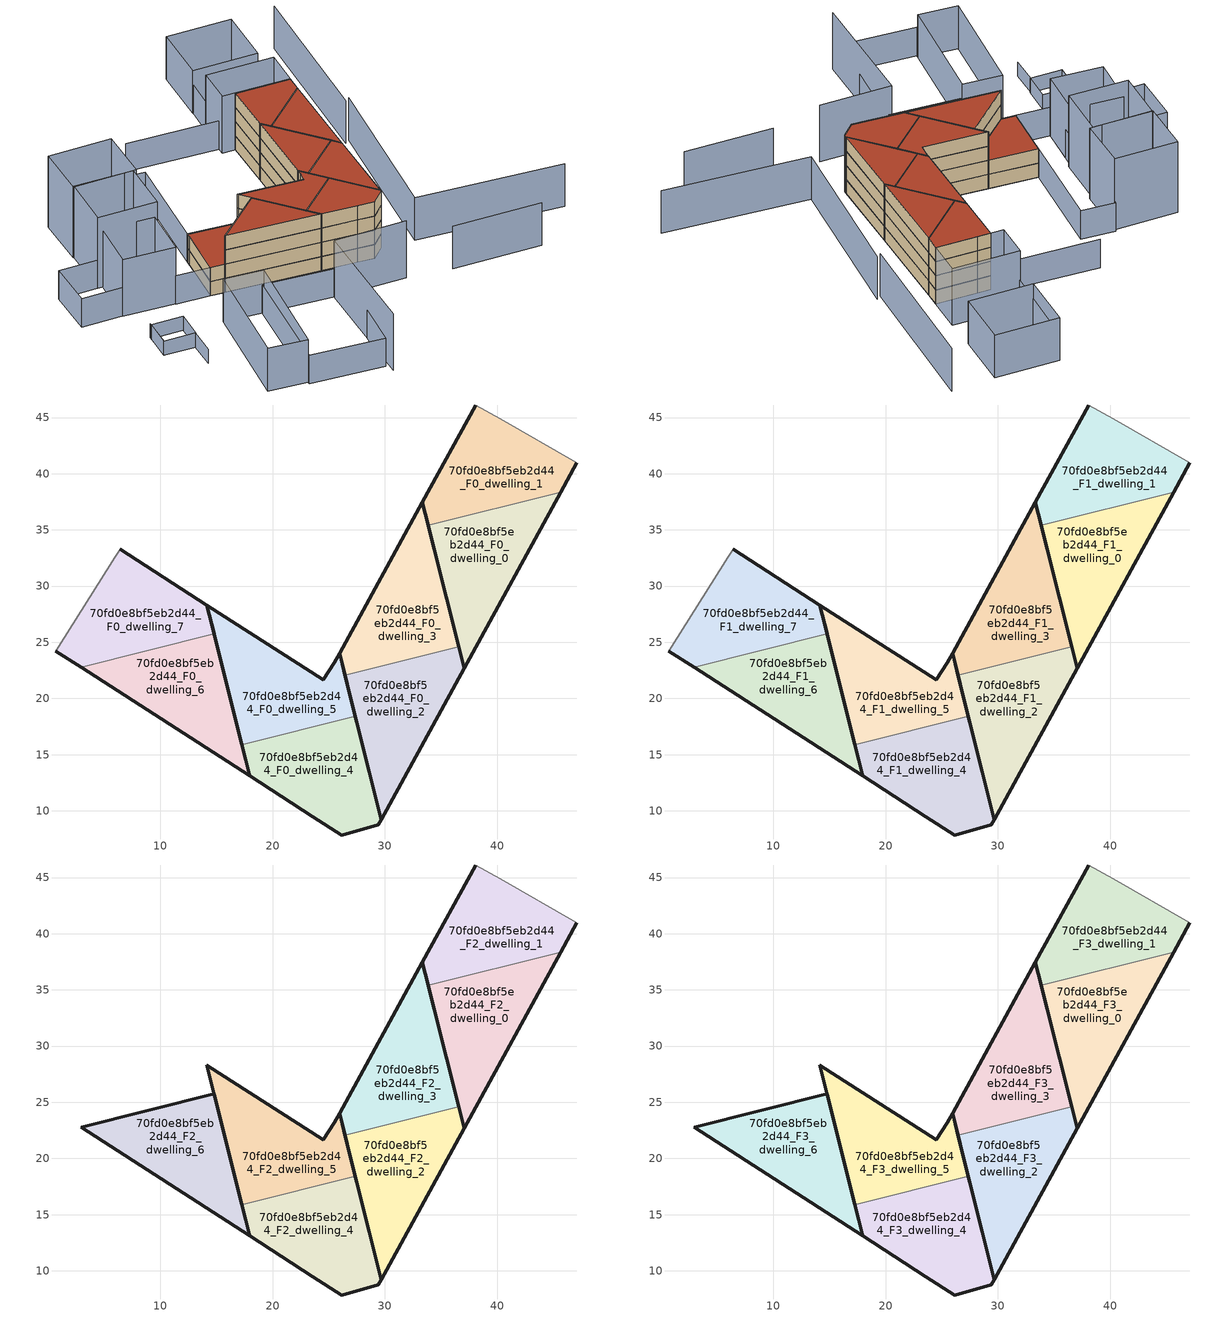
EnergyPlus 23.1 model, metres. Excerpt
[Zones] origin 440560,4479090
70fd0e8bf5eb2d44_F0_dwelling_0
 floor ground (EU_floor_Construction): 37.05,22.69 45.64,38.36 33.86,35.39 z0
 wall outside (EU_wall_Construction): 45.64,38.36 37.05,22.69 33.86,35.39 z0:3
 wall to 70fd0e8bf5eb2d44_F0_dwelling_1 (EU_wall_Construction): 33.86,35.39 45.64,38.36 z0:3
70fd0e8bf5eb2d44_F0_dwelling_1
 floor ground (EU_floor_Construction): 45.64,38.36 47.07,40.96 40.25,44.88 38.06,46.12 33.34,37.48 33.86,35.39 z0
 wall outside (EU_wall_Construction): 33.86,35.39 33.34,37.48 38.06,46.12 / 47.07,40.96 45.64,38.36 z0:3
 wall adiabatic (EU_wall_Construction): 38.06,46.12 40.25,44.88 47.07,40.96 z0:3
70fd0e8bf5eb2d44_F0_dwelling_2
 floor ground (EU_floor_Construction): 29.67,9.22 37.05,22.69 36.57,24.62 26.44,22.08 z0
 wall outside (EU_wall_Construction): 36.57,24.62 37.05,22.69 29.67,9.22 26.44,22.08 z0:3
 wall to 70fd0e8bf5eb2d44_F0_dwelling_3 (EU_wall_Construction): 26.44,22.08 36.57,24.62 z0:3
70fd0e8bf5eb2d44_F0_dwelling_3
 floor ground (EU_floor_Construction): 36.57,24.62 33.34,37.48 25.96,24 26.44,22.08 z0
 wall outside (EU_wall_Construction): 26.44,22.08 25.96,24 33.34,37.48 36.57,24.62 z0:3
70fd0e8bf5eb2d44_F0_dwelling_4
 floor ground (EU_floor_Construction): 29.42,8.77 29.67,9.22 27.36,18.4 17.28,15.87 17.97,13.1 23.58,9.49 26.16,7.84 z0
 wall outside (EU_wall_Construction): 27.36,18.4 29.67,9.22 29.42,8.77 26.16,7.84 23.58,9.49 17.97,13.1 17.28,15.87 z0:3
 wall to 70fd0e8bf5eb2d44_F0_dwelling_5 (EU_wall_Construction): 17.28,15.87 27.36,18.4 z0:3
70fd0e8bf5eb2d44_F0_dwelling_5
 floor ground (EU_floor_Construction): 27.36,18.4 25.96,24 25.49,23.16 24.49,21.66 14.16,28.3 17.28,15.87 z0
 wall outside (EU_wall_Construction): 17.28,15.87 14.16,28.3 24.49,21.66 25.49,23.16 25.96,24 27.36,18.4 z0:3
70fd0e8bf5eb2d44_F0_dwelling_6
 floor ground (EU_floor_Construction): 17.97,13.1 14.8,25.74 2.96,22.77 z0
 wall outside (EU_wall_Construction): 14.8,25.74 17.97,13.1 2.96,22.77 z0:3
 wall to 70fd0e8bf5eb2d44_F0_dwelling_7 (EU_wall_Construction): 2.96,22.77 14.8,25.74 z0:3
70fd0e8bf5eb2d44_F0_dwelling_7
 floor ground (EU_floor_Construction): 14.8,25.74 14.16,28.3 6.42,33.27 6.02,32.62 0.7,24.22 2.96,22.77 z0
 wall outside (EU_wall_Construction): 2.96,22.77 0.7,24.22 / 6.42,33.27 14.16,28.3 14.8,25.74 z0:3
 wall adiabatic (EU_wall_Construction): 0.7,24.22 6.02,32.62 6.42,33.27 z0:3
70fd0e8bf5eb2d44_F1_dwelling_0
 floor to 70fd0e8bf5eb2d44_F0_dwelling_0 (EU_floor_Construction): 37.05,22.69 45.64,38.36 33.86,35.39 z3
 wall outside (EU_wall_Construction): 45.64,38.36 37.05,22.69 33.86,35.39 z3:6
 wall to 70fd0e8bf5eb2d44_F1_dwelling_1 (EU_wall_Construction): 33.86,35.39 45.64,38.36 z3:6
70fd0e8bf5eb2d44_F1_dwelling_1
 floor to 70fd0e8bf5eb2d44_F0_dwelling_1 (EU_floor_Construction): 45.64,38.36 47.07,40.96 40.25,44.88 38.06,46.12 33.34,37.48 33.86,35.39 z3
 wall outside (EU_wall_Construction): 33.86,35.39 33.34,37.48 38.06,46.12 / 47.07,40.96 45.64,38.36 z3:6
 wall adiabatic (EU_wall_Construction): 38.06,46.12 40.25,44.88 47.07,40.96 z3:6
70fd0e8bf5eb2d44_F1_dwelling_2
 floor to 70fd0e8bf5eb2d44_F0_dwelling_2 (EU_floor_Construction): 29.67,9.22 37.05,22.69 36.57,24.62 26.44,22.08 z3
 wall outside (EU_wall_Construction): 36.57,24.62 37.05,22.69 29.67,9.22 26.44,22.08 z3:6
 wall to 70fd0e8bf5eb2d44_F1_dwelling_3 (EU_wall_Construction): 26.44,22.08 36.57,24.62 z3:6
70fd0e8bf5eb2d44_F1_dwelling_3
 floor to 70fd0e8bf5eb2d44_F0_dwelling_3 (EU_floor_Construction): 36.57,24.62 33.34,37.48 25.96,24 26.44,22.08 z3
 wall outside (EU_wall_Construction): 26.44,22.08 25.96,24 33.34,37.48 36.57,24.62 z3:6
70fd0e8bf5eb2d44_F1_dwelling_4
 floor to 70fd0e8bf5eb2d44_F0_dwelling_4 (EU_floor_Construction): 29.42,8.77 29.67,9.22 27.36,18.4 17.28,15.87 17.97,13.1 23.58,9.49 26.16,7.84 z3
 wall outside (EU_wall_Construction): 27.36,18.4 29.67,9.22 29.42,8.77 26.16,7.84 23.58,9.49 17.97,13.1 17.28,15.87 z3:6
 wall to 70fd0e8bf5eb2d44_F1_dwelling_5 (EU_wall_Construction): 17.28,15.87 27.36,18.4 z3:6
70fd0e8bf5eb2d44_F1_dwelling_5
 floor to 70fd0e8bf5eb2d44_F0_dwelling_5 (EU_floor_Construction): 27.36,18.4 25.96,24 25.49,23.16 24.49,21.66 14.16,28.3 17.28,15.87 z3
 wall outside (EU_wall_Construction): 17.28,15.87 14.16,28.3 24.49,21.66 25.49,23.16 25.96,24 27.36,18.4 z3:6
70fd0e8bf5eb2d44_F1_dwelling_6
 floor to 70fd0e8bf5eb2d44_F0_dwelling_6 (EU_floor_Construction): 17.97,13.1 14.8,25.74 2.96,22.77 z3
 wall outside (EU_wall_Construction): 14.8,25.74 17.97,13.1 2.96,22.77 z3:6
 wall to 70fd0e8bf5eb2d44_F1_dwelling_7 (EU_wall_Construction): 2.96,22.77 14.8,25.74 z3:6
70fd0e8bf5eb2d44_F1_dwelling_7
 floor to 70fd0e8bf5eb2d44_F0_dwelling_7 (EU_floor_Construction): 14.8,25.74 14.16,28.3 6.42,33.27 6.02,32.62 0.7,24.22 2.96,22.77 z3
 wall outside (EU_wall_Construction): 2.96,22.77 0.7,24.22 / 6.42,33.27 14.16,28.3 14.8,25.74 z3:6
 wall adiabatic (EU_wall_Construction): 0.7,24.22 6.02,32.62 6.42,33.27 z3:6
 roof outside (EU_roof_Construction): 14.16,28.3 14.8,25.74 2.96,22.77 0.7,24.22 6.02,32.62 6.42,33.27 z6
70fd0e8bf5eb2d44_F2_dwelling_0
 floor to 70fd0e8bf5eb2d44_F1_dwelling_0 (EU_floor_Construction): 37.05,22.69 45.64,38.36 33.86,35.39 z6
 wall outside (EU_wall_Construction): 45.64,38.36 37.05,22.69 33.86,35.39 z6:9
 wall to 70fd0e8bf5eb2d44_F2_dwelling_1 (EU_wall_Construction): 33.86,35.39 45.64,38.36 z6:9
70fd0e8bf5eb2d44_F2_dwelling_1
 floor to 70fd0e8bf5eb2d44_F1_dwelling_1 (EU_floor_Construction): 45.64,38.36 47.07,40.96 40.25,44.88 38.06,46.12 33.34,37.48 33.86,35.39 z6
 wall outside (EU_wall_Construction): 33.86,35.39 33.34,37.48 38.06,46.12 / 47.07,40.96 45.64,38.36 z6:9
 wall adiabatic (EU_wall_Construction): 38.06,46.12 40.25,44.88 47.07,40.96 z6:9
70fd0e8bf5eb2d44_F2_dwelling_2
 floor to 70fd0e8bf5eb2d44_F1_dwelling_2 (EU_floor_Construction): 29.67,9.22 37.05,22.69 36.57,24.62 26.44,22.08 z6
 wall outside (EU_wall_Construction): 36.57,24.62 37.05,22.69 29.67,9.22 26.44,22.08 z6:9
 wall to 70fd0e8bf5eb2d44_F2_dwelling_3 (EU_wall_Construction): 26.44,22.08 36.57,24.62 z6:9
70fd0e8bf5eb2d44_F2_dwelling_3
 floor to 70fd0e8bf5eb2d44_F1_dwelling_3 (EU_floor_Construction): 36.57,24.62 33.34,37.48 25.96,24 26.44,22.08 z6
 wall outside (EU_wall_Construction): 26.44,22.08 25.96,24 33.34,37.48 36.57,24.62 z6:9
70fd0e8bf5eb2d44_F2_dwelling_4
 floor to 70fd0e8bf5eb2d44_F1_dwelling_4 (EU_floor_Construction): 29.42,8.77 29.67,9.22 27.36,18.4 17.28,15.87 17.97,13.1 23.58,9.49 26.16,7.84 z6
 wall outside (EU_wall_Construction): 27.36,18.4 29.67,9.22 29.42,8.77 26.16,7.84 23.58,9.49 17.97,13.1 17.28,15.87 z6:9
 wall to 70fd0e8bf5eb2d44_F2_dwelling_5 (EU_wall_Construction): 17.28,15.87 27.36,18.4 z6:9
70fd0e8bf5eb2d44_F2_dwelling_5
 floor to 70fd0e8bf5eb2d44_F1_dwelling_5 (EU_floor_Construction): 27.36,18.4 25.96,24 25.49,23.16 24.49,21.66 14.16,28.3 17.28,15.87 z6
 wall outside (EU_wall_Construction): 17.28,15.87 14.16,28.3 24.49,21.66 25.49,23.16 25.96,24 27.36,18.4 z6:9
70fd0e8bf5eb2d44_F2_dwelling_6
 floor to 70fd0e8bf5eb2d44_F1_dwelling_6 (EU_floor_Construction): 17.97,13.1 14.8,25.74 2.96,22.77 z6
 wall outside (EU_wall_Construction): 14.8,25.74 17.97,13.1 2.96,22.77 14.8,25.74 z6:9
70fd0e8bf5eb2d44_F3_dwelling_0
 floor to 70fd0e8bf5eb2d44_F2_dwelling_0 (EU_floor_Construction): 37.05,22.69 45.64,38.36 33.86,35.39 z9
 wall outside (EU_wall_Construction): 45.64,38.36 37.05,22.69 33.86,35.39 z9:12
 wall to 70fd0e8bf5eb2d44_F3_dwelling_1 (EU_wall_Construction): 33.86,35.39 45.64,38.36 z9:12
 roof outside (EU_roof_Construction): 45.64,38.36 37.05,22.69 33.86,35.39 z12
70fd0e8bf5eb2d44_F3_dwelling_1
 floor to 70fd0e8bf5eb2d44_F2_dwelling_1 (EU_floor_Construction): 45.64,38.36 47.07,40.96 40.25,44.88 38.06,46.12 33.34,37.48 33.86,35.39 z9
 wall outside (EU_wall_Construction): 33.86,35.39 33.34,37.48 38.06,46.12 / 47.07,40.96 45.64,38.36 z9:12
 wall adiabatic (EU_wall_Construction): 38.06,46.12 40.25,44.88 47.07,40.96 z9:12
 roof outside (EU_roof_Construction): 47.07,40.96 45.64,38.36 33.86,35.39 33.34,37.48 38.06,46.12 40.25,44.88 z12
70fd0e8bf5eb2d44_F3_dwelling_2
 floor to 70fd0e8bf5eb2d44_F2_dwelling_2 (EU_floor_Construction): 29.67,9.22 37.05,22.69 36.57,24.62 26.44,22.08 z9
 wall outside (EU_wall_Construction): 36.57,24.62 37.05,22.69 29.67,9.22 26.44,22.08 z9:12
 wall to 70fd0e8bf5eb2d44_F3_dwelling_3 (EU_wall_Construction): 26.44,22.08 36.57,24.62 z9:12
 roof outside (EU_roof_Construction): 36.57,24.62 37.05,22.69 29.67,9.22 26.44,22.08 z12
70fd0e8bf5eb2d44_F3_dwelling_3
 floor to 70fd0e8bf5eb2d44_F2_dwelling_3 (EU_floor_Construction): 36.57,24.62 33.34,37.48 25.96,24 26.44,22.08 z9
 wall outside (EU_wall_Construction): 26.44,22.08 25.96,24 33.34,37.48 36.57,24.62 z9:12
 roof outside (EU_roof_Construction): 33.34,37.48 36.57,24.62 26.44,22.08 25.96,24 z12
70fd0e8bf5eb2d44_F3_dwelling_4
 floor to 70fd0e8bf5eb2d44_F2_dwelling_4 (EU_floor_Construction): 29.42,8.77 29.67,9.22 27.36,18.4 17.28,15.87 17.97,13.1 23.58,9.49 26.16,7.84 z9
 wall outside (EU_wall_Construction): 27.36,18.4 29.67,9.22 29.42,8.77 26.16,7.84 23.58,9.49 17.97,13.1 17.28,15.87 z9:12
 wall to 70fd0e8bf5eb2d44_F3_dwelling_5 (EU_wall_Construction): 17.28,15.87 27.36,18.4 z9:12
 roof outside (EU_roof_Construction): 27.36,18.4 29.67,9.22 29.42,8.77 26.16,7.84 23.58,9.49 17.97,13.1 17.28,15.87 z12
70fd0e8bf5eb2d44_F3_dwelling_5
 floor to 70fd0e8bf5eb2d44_F2_dwelling_5 (EU_floor_Construction): 27.36,18.4 25.96,24 25.49,23.16 24.49,21.66 14.16,28.3 17.28,15.87 z9
 wall outside (EU_wall_Construction): 17.28,15.87 14.16,28.3 24.49,21.66 25.49,23.16 25.96,24 27.36,18.4 z9:12
 roof outside (EU_roof_Construction): 25.96,24 27.36,18.4 17.28,15.87 14.16,28.3 24.49,21.66 25.49,23.16 z12
70fd0e8bf5eb2d44_F3_dwelling_6
 floor to 70fd0e8bf5eb2d44_F2_dwelling_6 (EU_floor_Construction): 17.97,13.1 14.8,25.74 2.96,22.77 z9
 wall outside (EU_wall_Construction): 14.8,25.74 17.97,13.1 2.96,22.77 14.8,25.74 z9:12
 roof outside (EU_roof_Construction): 14.8,25.74 17.97,13.1 2.96,22.77 z12
shading: 1.44,-14.07 12.89,6.76 / 12.89,6.76 24.84,0.19 / -4.72,27.7 -13.01,32.92 / -13.01,32.92 -7.94,40.97 / -7.94,40.97 0.35,35.75 / 0.35,35.75 -4.72,27.7 / 47.07,40.96 35.93,47.34 / 35.93,47.34 39.34,53.3 / 39.34,53.3 50.48,46.92 / 50.48,46.92 47.07,40.96 z0:12; 48.27,67.69 36.6,48.46 / 36.6,48.46 21.74,57.48 / 1.79,13.98 13.7,6.29 / 13.7,6.29 1.61,-12.41 / 1.61,-12.41 -10.29,-4.72 / -10.29,-4.72 1.79,13.98 / 16.92,49.82 0.7,24.22 / 0.7,24.22 -4.76,27.68 / -4.76,27.68 11.46,53.28 / 11.46,53.28 16.92,49.82 / -15.35,44.77 -8.06,40.78 / -8.06,40.78 -12.48,32.72 / -12.48,32.72 -19.77,36.71 / -19.77,36.71 -15.35,44.77 z0:6; 31.66,-4.74 46.31,-13.07 / 57.93,-9.54 34.69,5.44 / 34.69,5.44 51.75,31.9 / 50.75,31.84 66.18,58.18 / 2.02,13.9 -10.01,-4.29 / -10.01,-4.29 -16.21,-0.19 / -16.21,-0.19 -4.18,18.01 / -4.18,18.01 2.02,13.9 / 53.27,52.31 42.56,58.32 / 42.56,58.32 47.93,67.89 / 47.93,67.89 58.64,61.87 / 58.64,61.87 53.27,52.31 z0:9; -13.02,17.48 -15.62,12.89 / -15.36,25.3 -18.15,20.35 / -12.96,17.41 -18.17,20.39 / -18.17,20.39 -15.51,25.04 / -15.51,25.04 -10.3,22.05 / -10.3,22.05 -12.96,17.41 z0:3; -3.9,49.98 5.88,44.38 / 5.88,44.38 0.87,35.62 / 0.87,35.62 -8.91,41.22 / -8.91,41.22 -3.9,49.98 / 0.72,58.73 11.27,52.95 / 11.27,52.95 6.43,44.12 / 6.43,44.12 -4.12,49.91 / -4.12,49.91 0.72,58.73 z0:15
[Building]
EU S2 Campaign: North Axis=0; Terrain=City; Solar Distribution=FullExterior
[Site:Location]
Madrid: Latitude=40.5; Longitude=-3.5; Time Zone=1; Elevation=609
[SizingPeriod:WeatherFileDays]
AnnualSizingPeriod: Begin Month=1; Begin Day of Month=1; End Month=12; End Day of Month=31; Day of Week for Start Day=Monday; Use Weather File Daylight Saving Period=No; Use Weather File Rain and Snow Indicators=No
[MATERIAL]
EU_InternalMass_Material: Roughness=MediumRough; Thickness=0.1; Conductivity=1; Density=1800; Specific Heat=900; Thermal Absorptance=0.9; Solar Absorptance=0.7; Visible Absorptance=0.7
[MATERIAL:NOMASS] Roughness=MediumRough; Thermal Absorptance=0.9; Solar Absorptance=0.7; Visible Absorptance=0.7
Name | Thermal Resistance
EU_wall_NoMass | 1.60022
EU_roof_NoMass | 1.57597
EU_floor_NoMass | 0.470652
[CONSTRUCTION]
EU_wall_Construction: EU_wall_NoMass
EU_roof_Construction: EU_roof_NoMass
EU_floor_Construction: EU_floor_NoMass
EU_InternalMass_Construction: EU_InternalMass_Material
[ZONE] Type=1; Multiplier=1; Ceiling Height=autocalculate; Floor Area=autocalculate; Part of Total Floor Area=Yes
Name | Volume
70fd0e8bf5eb2d44_F0_dwelling_0; 70fd0e8bf5eb2d44_F1_dwelling_0; 70fd0e8bf5eb2d44_F2_dwelling_0; 70fd0e8bf5eb2d44_F3_dwelling_0 | 238.779
70fd0e8bf5eb2d44_F0_dwelling_1; 70fd0e8bf5eb2d44_F1_dwelling_1; 70fd0e8bf5eb2d44_F2_dwelling_1; 70fd0e8bf5eb2d44_F3_dwelling_1 | 238.784
70fd0e8bf5eb2d44_F0_dwelling_2; 70fd0e8bf5eb2d44_F1_dwelling_2; 70fd0e8bf5eb2d44_F2_dwelling_2; 70fd0e8bf5eb2d44_F3_dwelling_2 | 238.837
70fd0e8bf5eb2d44_F0_dwelling_3; 70fd0e8bf5eb2d44_F1_dwelling_3; 70fd0e8bf5eb2d44_F2_dwelling_3; 70fd0e8bf5eb2d44_F3_dwelling_3 | 238.772
70fd0e8bf5eb2d44_F0_dwelling_4; 70fd0e8bf5eb2d44_F1_dwelling_4; 70fd0e8bf5eb2d44_F2_dwelling_4; 70fd0e8bf5eb2d44_F3_dwelling_4 | 238.791
70fd0e8bf5eb2d44_F0_dwelling_5; 70fd0e8bf5eb2d44_F1_dwelling_5; 70fd0e8bf5eb2d44_F2_dwelling_5; 70fd0e8bf5eb2d44_F3_dwelling_5 | 238.768
70fd0e8bf5eb2d44_F0_dwelling_6; 70fd0e8bf5eb2d44_F1_dwelling_6; 70fd0e8bf5eb2d44_F2_dwelling_6; 70fd0e8bf5eb2d44_F3_dwelling_6 | 238.785
70fd0e8bf5eb2d44_F0_dwelling_7; 70fd0e8bf5eb2d44_F1_dwelling_7 | 238.756
[INTERNALMASS] Construction=EU_InternalMass_Construction
Name | Zone or ZoneList | Surface Area
70fd0e8bf5eb2d44_F0_dwelling_0_EU_InternalMass | 70fd0e8bf5eb2d44_F0_dwelling_0 | 79.5929
70fd0e8bf5eb2d44_F0_dwelling_1_EU_InternalMass | 70fd0e8bf5eb2d44_F0_dwelling_1 | 79.5947
70fd0e8bf5eb2d44_F0_dwelling_2_EU_InternalMass | 70fd0e8bf5eb2d44_F0_dwelling_2 | 79.6123
70fd0e8bf5eb2d44_F0_dwelling_3_EU_InternalMass | 70fd0e8bf5eb2d44_F0_dwelling_3 | 79.5908
70fd0e8bf5eb2d44_F0_dwelling_4_EU_InternalMass | 70fd0e8bf5eb2d44_F0_dwelling_4 | 79.5968
70fd0e8bf5eb2d44_F0_dwelling_5_EU_InternalMass | 70fd0e8bf5eb2d44_F0_dwelling_5 | 79.5895
70fd0e8bf5eb2d44_F0_dwelling_6_EU_InternalMass | 70fd0e8bf5eb2d44_F0_dwelling_6 | 79.5948
70fd0e8bf5eb2d44_F0_dwelling_7_EU_InternalMass | 70fd0e8bf5eb2d44_F0_dwelling_7 | 79.5856
70fd0e8bf5eb2d44_F1_dwelling_0_EU_InternalMass | 70fd0e8bf5eb2d44_F1_dwelling_0 | 79.5929
70fd0e8bf5eb2d44_F1_dwelling_1_EU_InternalMass | 70fd0e8bf5eb2d44_F1_dwelling_1 | 79.5947
70fd0e8bf5eb2d44_F1_dwelling_2_EU_InternalMass | 70fd0e8bf5eb2d44_F1_dwelling_2 | 79.6123
70fd0e8bf5eb2d44_F1_dwelling_3_EU_InternalMass | 70fd0e8bf5eb2d44_F1_dwelling_3 | 79.5908
70fd0e8bf5eb2d44_F1_dwelling_4_EU_InternalMass | 70fd0e8bf5eb2d44_F1_dwelling_4 | 79.5968
70fd0e8bf5eb2d44_F1_dwelling_5_EU_InternalMass | 70fd0e8bf5eb2d44_F1_dwelling_5 | 79.5895
70fd0e8bf5eb2d44_F1_dwelling_6_EU_InternalMass | 70fd0e8bf5eb2d44_F1_dwelling_6 | 79.5948
70fd0e8bf5eb2d44_F1_dwelling_7_EU_InternalMass | 70fd0e8bf5eb2d44_F1_dwelling_7 | 79.5856
70fd0e8bf5eb2d44_F2_dwelling_0_EU_InternalMass | 70fd0e8bf5eb2d44_F2_dwelling_0 | 90.9687
70fd0e8bf5eb2d44_F2_dwelling_1_EU_InternalMass | 70fd0e8bf5eb2d44_F2_dwelling_1 | 90.9697
70fd0e8bf5eb2d44_F2_dwelling_2_EU_InternalMass | 70fd0e8bf5eb2d44_F2_dwelling_2 | 90.9652
70fd0e8bf5eb2d44_F2_dwelling_3_EU_InternalMass | 70fd0e8bf5eb2d44_F2_dwelling_3 | 90.9653
70fd0e8bf5eb2d44_F2_dwelling_4_EU_InternalMass | 70fd0e8bf5eb2d44_F2_dwelling_4 | 90.9636
70fd0e8bf5eb2d44_F2_dwelling_5_EU_InternalMass | 70fd0e8bf5eb2d44_F2_dwelling_5 | 90.9726
70fd0e8bf5eb2d44_F2_dwelling_6_EU_InternalMass | 70fd0e8bf5eb2d44_F2_dwelling_6 | 90.9612
70fd0e8bf5eb2d44_F3_dwelling_0_EU_InternalMass | 70fd0e8bf5eb2d44_F3_dwelling_0 | 90.9687
70fd0e8bf5eb2d44_F3_dwelling_1_EU_InternalMass | 70fd0e8bf5eb2d44_F3_dwelling_1 | 90.9697
70fd0e8bf5eb2d44_F3_dwelling_2_EU_InternalMass | 70fd0e8bf5eb2d44_F3_dwelling_2 | 90.9652
70fd0e8bf5eb2d44_F3_dwelling_3_EU_InternalMass | 70fd0e8bf5eb2d44_F3_dwelling_3 | 90.9653
70fd0e8bf5eb2d44_F3_dwelling_4_EU_InternalMass | 70fd0e8bf5eb2d44_F3_dwelling_4 | 90.9636
70fd0e8bf5eb2d44_F3_dwelling_5_EU_InternalMass | 70fd0e8bf5eb2d44_F3_dwelling_5 | 90.9726
70fd0e8bf5eb2d44_F3_dwelling_6_EU_InternalMass | 70fd0e8bf5eb2d44_F3_dwelling_6 | 90.9612
[OTHEREQUIPMENT] Fuel Type=Electricity; Design Level Calculation Method=Watts/Area; Power per Zone Floor Area=1; Fraction Latent=0; Fraction Radiant=0; Fraction Lost=0; Carbon Dioxide Generation Rate=0; EndUse Subcategory=EU_Step8_InternalGains
Name | Zone or ZoneList or Space or SpaceList | Schedule
EU_Step8_InternalGain_70fd0e8bf5eb2d44_F0_dwelling_0_f000 | 70fd0e8bf5eb2d44_F0_dwelling_0 | EU_Step8_GainSchedule_70fd0e8bf5eb2d44_F0_dwelling_0_f000
EU_Step8_InternalGain_70fd0e8bf5eb2d44_F0_dwelling_1_f000 | 70fd0e8bf5eb2d44_F0_dwelling_1 | EU_Step8_GainSchedule_70fd0e8bf5eb2d44_F0_dwelling_1_f000
EU_Step8_InternalGain_70fd0e8bf5eb2d44_F0_dwelling_2_f000 | 70fd0e8bf5eb2d44_F0_dwelling_2 | EU_Step8_GainSchedule_70fd0e8bf5eb2d44_F0_dwelling_2_f000
EU_Step8_InternalGain_70fd0e8bf5eb2d44_F0_dwelling_3_f000 | 70fd0e8bf5eb2d44_F0_dwelling_3 | EU_Step8_GainSchedule_70fd0e8bf5eb2d44_F0_dwelling_3_f000
EU_Step8_InternalGain_70fd0e8bf5eb2d44_F0_dwelling_4_f000 | 70fd0e8bf5eb2d44_F0_dwelling_4 | EU_Step8_GainSchedule_70fd0e8bf5eb2d44_F0_dwelling_4_f000
EU_Step8_InternalGain_70fd0e8bf5eb2d44_F0_dwelling_5_f000 | 70fd0e8bf5eb2d44_F0_dwelling_5 | EU_Step8_GainSchedule_70fd0e8bf5eb2d44_F0_dwelling_5_f000
EU_Step8_InternalGain_70fd0e8bf5eb2d44_F0_dwelling_6_f000 | 70fd0e8bf5eb2d44_F0_dwelling_6 | EU_Step8_GainSchedule_70fd0e8bf5eb2d44_F0_dwelling_6_f000
EU_Step8_InternalGain_70fd0e8bf5eb2d44_F0_dwelling_7_f000 | 70fd0e8bf5eb2d44_F0_dwelling_7 | EU_Step8_GainSchedule_70fd0e8bf5eb2d44_F0_dwelling_7_f000
EU_Step8_InternalGain_70fd0e8bf5eb2d44_F1_dwelling_0_f000 | 70fd0e8bf5eb2d44_F1_dwelling_0 | EU_Step8_GainSchedule_70fd0e8bf5eb2d44_F1_dwelling_0_f000
EU_Step8_InternalGain_70fd0e8bf5eb2d44_F1_dwelling_1_f000 | 70fd0e8bf5eb2d44_F1_dwelling_1 | EU_Step8_GainSchedule_70fd0e8bf5eb2d44_F1_dwelling_1_f000
EU_Step8_InternalGain_70fd0e8bf5eb2d44_F1_dwelling_2_f000 | 70fd0e8bf5eb2d44_F1_dwelling_2 | EU_Step8_GainSchedule_70fd0e8bf5eb2d44_F1_dwelling_2_f000
EU_Step8_InternalGain_70fd0e8bf5eb2d44_F1_dwelling_3_f000 | 70fd0e8bf5eb2d44_F1_dwelling_3 | EU_Step8_GainSchedule_70fd0e8bf5eb2d44_F1_dwelling_3_f000
EU_Step8_InternalGain_70fd0e8bf5eb2d44_F1_dwelling_4_f000 | 70fd0e8bf5eb2d44_F1_dwelling_4 | EU_Step8_GainSchedule_70fd0e8bf5eb2d44_F1_dwelling_4_f000
EU_Step8_InternalGain_70fd0e8bf5eb2d44_F1_dwelling_5_f000 | 70fd0e8bf5eb2d44_F1_dwelling_5 | EU_Step8_GainSchedule_70fd0e8bf5eb2d44_F1_dwelling_5_f000
EU_Step8_InternalGain_70fd0e8bf5eb2d44_F1_dwelling_6_f000 | 70fd0e8bf5eb2d44_F1_dwelling_6 | EU_Step8_GainSchedule_70fd0e8bf5eb2d44_F1_dwelling_6_f000
EU_Step8_InternalGain_70fd0e8bf5eb2d44_F1_dwelling_7_f000 | 70fd0e8bf5eb2d44_F1_dwelling_7 | EU_Step8_GainSchedule_70fd0e8bf5eb2d44_F1_dwelling_7_f000
EU_Step8_InternalGain_70fd0e8bf5eb2d44_F2_dwelling_0_f000 | 70fd0e8bf5eb2d44_F2_dwelling_0 | EU_Step8_GainSchedule_70fd0e8bf5eb2d44_F2_dwelling_0_f000
EU_Step8_InternalGain_70fd0e8bf5eb2d44_F2_dwelling_1_f000 | 70fd0e8bf5eb2d44_F2_dwelling_1 | EU_Step8_GainSchedule_70fd0e8bf5eb2d44_F2_dwelling_1_f000
EU_Step8_InternalGain_70fd0e8bf5eb2d44_F2_dwelling_2_f000 | 70fd0e8bf5eb2d44_F2_dwelling_2 | EU_Step8_GainSchedule_70fd0e8bf5eb2d44_F2_dwelling_2_f000
EU_Step8_InternalGain_70fd0e8bf5eb2d44_F2_dwelling_3_f000 | 70fd0e8bf5eb2d44_F2_dwelling_3 | EU_Step8_GainSchedule_70fd0e8bf5eb2d44_F2_dwelling_3_f000
EU_Step8_InternalGain_70fd0e8bf5eb2d44_F2_dwelling_4_f000 | 70fd0e8bf5eb2d44_F2_dwelling_4 | EU_Step8_GainSchedule_70fd0e8bf5eb2d44_F2_dwelling_4_f000
EU_Step8_InternalGain_70fd0e8bf5eb2d44_F2_dwelling_5_f000 | 70fd0e8bf5eb2d44_F2_dwelling_5 | EU_Step8_GainSchedule_70fd0e8bf5eb2d44_F2_dwelling_5_f000
EU_Step8_InternalGain_70fd0e8bf5eb2d44_F2_dwelling_6_f000 | 70fd0e8bf5eb2d44_F2_dwelling_6 | EU_Step8_GainSchedule_70fd0e8bf5eb2d44_F2_dwelling_6_f000
EU_Step8_InternalGain_70fd0e8bf5eb2d44_F3_dwelling_0_f000 | 70fd0e8bf5eb2d44_F3_dwelling_0 | EU_Step8_GainSchedule_70fd0e8bf5eb2d44_F3_dwelling_0_f000
EU_Step8_InternalGain_70fd0e8bf5eb2d44_F3_dwelling_1_f000 | 70fd0e8bf5eb2d44_F3_dwelling_1 | EU_Step8_GainSchedule_70fd0e8bf5eb2d44_F3_dwelling_1_f000
EU_Step8_InternalGain_70fd0e8bf5eb2d44_F3_dwelling_2_f000 | 70fd0e8bf5eb2d44_F3_dwelling_2 | EU_Step8_GainSchedule_70fd0e8bf5eb2d44_F3_dwelling_2_f000
EU_Step8_InternalGain_70fd0e8bf5eb2d44_F3_dwelling_3_f000 | 70fd0e8bf5eb2d44_F3_dwelling_3 | EU_Step8_GainSchedule_70fd0e8bf5eb2d44_F3_dwelling_3_f000
EU_Step8_InternalGain_70fd0e8bf5eb2d44_F3_dwelling_4_f000 | 70fd0e8bf5eb2d44_F3_dwelling_4 | EU_Step8_GainSchedule_70fd0e8bf5eb2d44_F3_dwelling_4_f000
EU_Step8_InternalGain_70fd0e8bf5eb2d44_F3_dwelling_5_f000 | 70fd0e8bf5eb2d44_F3_dwelling_5 | EU_Step8_GainSchedule_70fd0e8bf5eb2d44_F3_dwelling_5_f000
EU_Step8_InternalGain_70fd0e8bf5eb2d44_F3_dwelling_6_f000 | 70fd0e8bf5eb2d44_F3_dwelling_6 | EU_Step8_GainSchedule_70fd0e8bf5eb2d44_F3_dwelling_6_f000
[ZONEVENTILATION:DESIGNFLOWRATE] Schedule=EU_AlwaysOn; Design Flow Rate Calculation Method=AirChanges/Hour; Air Changes per Hour=0.480704; Ventilation Type=Natural; Fan Pressure Rise=0; Fan Total Efficiency=1; Constant Term Coefficient=1; Temperature Term Coefficient=0; Velocity Term Coefficient=0; Velocity Squared Term Coefficient=0; Minimum Indoor Temperature=-100; Maximum Indoor Temperature=100; Delta Temperature=-100; Minimum Outdoor Temperature=-100; Maximum Outdoor Temperature=100; Maximum Wind Speed=40
Name | Zone or ZoneList or Space or SpaceList
EU_ConstantAir_70fd0e8bf5eb2d44_F0_dwelling_0 | 70fd0e8bf5eb2d44_F0_dwelling_0
EU_ConstantAir_70fd0e8bf5eb2d44_F0_dwelling_1 | 70fd0e8bf5eb2d44_F0_dwelling_1
EU_ConstantAir_70fd0e8bf5eb2d44_F0_dwelling_2 | 70fd0e8bf5eb2d44_F0_dwelling_2
EU_ConstantAir_70fd0e8bf5eb2d44_F0_dwelling_3 | 70fd0e8bf5eb2d44_F0_dwelling_3
EU_ConstantAir_70fd0e8bf5eb2d44_F0_dwelling_4 | 70fd0e8bf5eb2d44_F0_dwelling_4
EU_ConstantAir_70fd0e8bf5eb2d44_F0_dwelling_5 | 70fd0e8bf5eb2d44_F0_dwelling_5
EU_ConstantAir_70fd0e8bf5eb2d44_F0_dwelling_6 | 70fd0e8bf5eb2d44_F0_dwelling_6
EU_ConstantAir_70fd0e8bf5eb2d44_F0_dwelling_7 | 70fd0e8bf5eb2d44_F0_dwelling_7
EU_ConstantAir_70fd0e8bf5eb2d44_F1_dwelling_0 | 70fd0e8bf5eb2d44_F1_dwelling_0
EU_ConstantAir_70fd0e8bf5eb2d44_F1_dwelling_1 | 70fd0e8bf5eb2d44_F1_dwelling_1
EU_ConstantAir_70fd0e8bf5eb2d44_F1_dwelling_2 | 70fd0e8bf5eb2d44_F1_dwelling_2
EU_ConstantAir_70fd0e8bf5eb2d44_F1_dwelling_3 | 70fd0e8bf5eb2d44_F1_dwelling_3
EU_ConstantAir_70fd0e8bf5eb2d44_F1_dwelling_4 | 70fd0e8bf5eb2d44_F1_dwelling_4
EU_ConstantAir_70fd0e8bf5eb2d44_F1_dwelling_5 | 70fd0e8bf5eb2d44_F1_dwelling_5
EU_ConstantAir_70fd0e8bf5eb2d44_F1_dwelling_6 | 70fd0e8bf5eb2d44_F1_dwelling_6
EU_ConstantAir_70fd0e8bf5eb2d44_F1_dwelling_7 | 70fd0e8bf5eb2d44_F1_dwelling_7
EU_ConstantAir_70fd0e8bf5eb2d44_F2_dwelling_0 | 70fd0e8bf5eb2d44_F2_dwelling_0
EU_ConstantAir_70fd0e8bf5eb2d44_F2_dwelling_1 | 70fd0e8bf5eb2d44_F2_dwelling_1
EU_ConstantAir_70fd0e8bf5eb2d44_F2_dwelling_2 | 70fd0e8bf5eb2d44_F2_dwelling_2
EU_ConstantAir_70fd0e8bf5eb2d44_F2_dwelling_3 | 70fd0e8bf5eb2d44_F2_dwelling_3
EU_ConstantAir_70fd0e8bf5eb2d44_F2_dwelling_4 | 70fd0e8bf5eb2d44_F2_dwelling_4
EU_ConstantAir_70fd0e8bf5eb2d44_F2_dwelling_5 | 70fd0e8bf5eb2d44_F2_dwelling_5
EU_ConstantAir_70fd0e8bf5eb2d44_F2_dwelling_6 | 70fd0e8bf5eb2d44_F2_dwelling_6
EU_ConstantAir_70fd0e8bf5eb2d44_F3_dwelling_0 | 70fd0e8bf5eb2d44_F3_dwelling_0
EU_ConstantAir_70fd0e8bf5eb2d44_F3_dwelling_1 | 70fd0e8bf5eb2d44_F3_dwelling_1
EU_ConstantAir_70fd0e8bf5eb2d44_F3_dwelling_2 | 70fd0e8bf5eb2d44_F3_dwelling_2
EU_ConstantAir_70fd0e8bf5eb2d44_F3_dwelling_3 | 70fd0e8bf5eb2d44_F3_dwelling_3
EU_ConstantAir_70fd0e8bf5eb2d44_F3_dwelling_4 | 70fd0e8bf5eb2d44_F3_dwelling_4
EU_ConstantAir_70fd0e8bf5eb2d44_F3_dwelling_5 | 70fd0e8bf5eb2d44_F3_dwelling_5
EU_ConstantAir_70fd0e8bf5eb2d44_F3_dwelling_6 | 70fd0e8bf5eb2d44_F3_dwelling_6
[HVACTEMPLATE:THERMOSTAT] Constant Heating Setpoint=20; Constant Cooling Setpoint=50
EU_HeatOnly_70fd0e8bf5eb2d44_F0_dwelling_0; EU_HeatOnly_70fd0e8bf5eb2d44_F0_dwelling_1; EU_HeatOnly_70fd0e8bf5eb2d44_F0_dwelling_2; EU_HeatOnly_70fd0e8bf5eb2d44_F0_dwelling_3; EU_HeatOnly_70fd0e8bf5eb2d44_F0_dwelling_4; EU_HeatOnly_70fd0e8bf5eb2d44_F0_dwelling_5; EU_HeatOnly_70fd0e8bf5eb2d44_F0_dwelling_6; EU_HeatOnly_70fd0e8bf5eb2d44_F0_dwelling_7; EU_HeatOnly_70fd0e8bf5eb2d44_F1_dwelling_0; EU_HeatOnly_70fd0e8bf5eb2d44_F1_dwelling_1; EU_HeatOnly_70fd0e8bf5eb2d44_F1_dwelling_2; EU_HeatOnly_70fd0e8bf5eb2d44_F1_dwelling_3; EU_HeatOnly_70fd0e8bf5eb2d44_F1_dwelling_4; EU_HeatOnly_70fd0e8bf5eb2d44_F1_dwelling_5; EU_HeatOnly_70fd0e8bf5eb2d44_F1_dwelling_6; EU_HeatOnly_70fd0e8bf5eb2d44_F1_dwelling_7; EU_HeatOnly_70fd0e8bf5eb2d44_F2_dwelling_0; EU_HeatOnly_70fd0e8bf5eb2d44_F2_dwelling_1; EU_HeatOnly_70fd0e8bf5eb2d44_F2_dwelling_2; EU_HeatOnly_70fd0e8bf5eb2d44_F2_dwelling_3; EU_HeatOnly_70fd0e8bf5eb2d44_F2_dwelling_4; EU_HeatOnly_70fd0e8bf5eb2d44_F2_dwelling_5; EU_HeatOnly_70fd0e8bf5eb2d44_F2_dwelling_6; EU_HeatOnly_70fd0e8bf5eb2d44_F3_dwelling_0; EU_HeatOnly_70fd0e8bf5eb2d44_F3_dwelling_1; EU_HeatOnly_70fd0e8bf5eb2d44_F3_dwelling_2; EU_HeatOnly_70fd0e8bf5eb2d44_F3_dwelling_3; EU_HeatOnly_70fd0e8bf5eb2d44_F3_dwelling_4; EU_HeatOnly_70fd0e8bf5eb2d44_F3_dwelling_5; EU_HeatOnly_70fd0e8bf5eb2d44_F3_dwelling_6
[HVACTEMPLATE:ZONE:IDEALLOADSAIRSYSTEM] System Availability Schedule=EU_AlwaysOn; Maximum Heating Supply Air Temperature=50; Minimum Cooling Supply Air Temperature=13; Maximum Heating Supply Air Humidity Ratio=0.0156; Minimum Cooling Supply Air Humidity Ratio=0.0077; Heating Limit=NoLimit; Cooling Limit=NoLimit; Heating Availability Schedule=EU_AlwaysOn; Cooling Availability Schedule=EU_CoolingOff; Dehumidification Control Type=ConstantSensibleHeatRatio; Cooling Sensible Heat Ratio=0.7; Dehumidification Setpoint=60; Humidification Control Type=None; Humidification Setpoint=30; Outdoor Air Method=None; Outdoor Air Flow Rate per Person=0.00944; Outdoor Air Flow Rate per Zone Floor Area=0; Outdoor Air Flow Rate per Zone=0; Demand Controlled Ventilation Type=None; Outdoor Air Economizer Type=NoEconomizer; Heat Recovery Type=None; Sensible Heat Recovery Effectiveness=0.7; Latent Heat Recovery Effectiveness=0.65
Name | Template Thermostat
70fd0e8bf5eb2d44_F0_dwelling_0 | EU_HeatOnly_70fd0e8bf5eb2d44_F0_dwelling_0
70fd0e8bf5eb2d44_F0_dwelling_1 | EU_HeatOnly_70fd0e8bf5eb2d44_F0_dwelling_1
70fd0e8bf5eb2d44_F0_dwelling_2 | EU_HeatOnly_70fd0e8bf5eb2d44_F0_dwelling_2
70fd0e8bf5eb2d44_F0_dwelling_3 | EU_HeatOnly_70fd0e8bf5eb2d44_F0_dwelling_3
70fd0e8bf5eb2d44_F0_dwelling_4 | EU_HeatOnly_70fd0e8bf5eb2d44_F0_dwelling_4
70fd0e8bf5eb2d44_F0_dwelling_5 | EU_HeatOnly_70fd0e8bf5eb2d44_F0_dwelling_5
70fd0e8bf5eb2d44_F0_dwelling_6 | EU_HeatOnly_70fd0e8bf5eb2d44_F0_dwelling_6
70fd0e8bf5eb2d44_F0_dwelling_7 | EU_HeatOnly_70fd0e8bf5eb2d44_F0_dwelling_7
70fd0e8bf5eb2d44_F1_dwelling_0 | EU_HeatOnly_70fd0e8bf5eb2d44_F1_dwelling_0
70fd0e8bf5eb2d44_F1_dwelling_1 | EU_HeatOnly_70fd0e8bf5eb2d44_F1_dwelling_1
70fd0e8bf5eb2d44_F1_dwelling_2 | EU_HeatOnly_70fd0e8bf5eb2d44_F1_dwelling_2
70fd0e8bf5eb2d44_F1_dwelling_3 | EU_HeatOnly_70fd0e8bf5eb2d44_F1_dwelling_3
70fd0e8bf5eb2d44_F1_dwelling_4 | EU_HeatOnly_70fd0e8bf5eb2d44_F1_dwelling_4
70fd0e8bf5eb2d44_F1_dwelling_5 | EU_HeatOnly_70fd0e8bf5eb2d44_F1_dwelling_5
70fd0e8bf5eb2d44_F1_dwelling_6 | EU_HeatOnly_70fd0e8bf5eb2d44_F1_dwelling_6
70fd0e8bf5eb2d44_F1_dwelling_7 | EU_HeatOnly_70fd0e8bf5eb2d44_F1_dwelling_7
70fd0e8bf5eb2d44_F2_dwelling_0 | EU_HeatOnly_70fd0e8bf5eb2d44_F2_dwelling_0
70fd0e8bf5eb2d44_F2_dwelling_1 | EU_HeatOnly_70fd0e8bf5eb2d44_F2_dwelling_1
70fd0e8bf5eb2d44_F2_dwelling_2 | EU_HeatOnly_70fd0e8bf5eb2d44_F2_dwelling_2
70fd0e8bf5eb2d44_F2_dwelling_3 | EU_HeatOnly_70fd0e8bf5eb2d44_F2_dwelling_3
70fd0e8bf5eb2d44_F2_dwelling_4 | EU_HeatOnly_70fd0e8bf5eb2d44_F2_dwelling_4
70fd0e8bf5eb2d44_F2_dwelling_5 | EU_HeatOnly_70fd0e8bf5eb2d44_F2_dwelling_5
70fd0e8bf5eb2d44_F2_dwelling_6 | EU_HeatOnly_70fd0e8bf5eb2d44_F2_dwelling_6
70fd0e8bf5eb2d44_F3_dwelling_0 | EU_HeatOnly_70fd0e8bf5eb2d44_F3_dwelling_0
70fd0e8bf5eb2d44_F3_dwelling_1 | EU_HeatOnly_70fd0e8bf5eb2d44_F3_dwelling_1
70fd0e8bf5eb2d44_F3_dwelling_2 | EU_HeatOnly_70fd0e8bf5eb2d44_F3_dwelling_2
70fd0e8bf5eb2d44_F3_dwelling_3 | EU_HeatOnly_70fd0e8bf5eb2d44_F3_dwelling_3
70fd0e8bf5eb2d44_F3_dwelling_4 | EU_HeatOnly_70fd0e8bf5eb2d44_F3_dwelling_4
70fd0e8bf5eb2d44_F3_dwelling_5 | EU_HeatOnly_70fd0e8bf5eb2d44_F3_dwelling_5
70fd0e8bf5eb2d44_F3_dwelling_6 | EU_HeatOnly_70fd0e8bf5eb2d44_F3_dwelling_6
[SIZING:ZONE] Zone Cooling Design Supply Air Temperature Input Method=SupplyAirTemperature; Zone Cooling Design Supply Air Temperature=13; Zone Heating Design Supply Air Temperature Input Method=SupplyAirTemperature; Zone Heating Design Supply Air Temperature=50; Zone Cooling Design Supply Air Humidity Ratio=0.008; Zone Heating Design Supply Air Humidity Ratio=0.008; Cooling Design Air Flow Method=DesignDay; Cooling Design Air Flow Rate=0; Cooling Minimum Air Flow per Zone Floor Area=0.000762; Cooling Minimum Air Flow=0; Cooling Minimum Air Flow Fraction=0.2; Heating Design Air Flow Method=DesignDay; Heating Design Air Flow Rate=0; Heating Maximum Air Flow per Zone Floor Area=0.002032; Heating Maximum Air Flow=0.141576; Heating Maximum Air Flow Fraction=0.3; Account for Dedicated Outdoor Air System=No; Dedicated Outdoor Air System Control Strategy=NeutralSupplyAir; Dedicated Outdoor Air Low Setpoint Temperature for Design=autosize; Dedicated Outdoor Air High Setpoint Temperature for Design=autosize; Zone Load Sizing Method=Sensible Load Only No Latent Load; Zone Latent Cooling Design Supply Air Humidity Ratio Input Method=HumidityRatioDifference; Zone Cooling Design Supply Air Humidity Ratio Difference=0.005; Zone Latent Heating Design Supply Air Humidity Ratio Input Method=HumidityRatioDifference; Zone Humidification Design Supply Air Humidity Ratio Difference=0.005
70fd0e8bf5eb2d44_F0_dwelling_0; 70fd0e8bf5eb2d44_F0_dwelling_1; 70fd0e8bf5eb2d44_F0_dwelling_2; 70fd0e8bf5eb2d44_F0_dwelling_3; 70fd0e8bf5eb2d44_F0_dwelling_4; 70fd0e8bf5eb2d44_F0_dwelling_5; 70fd0e8bf5eb2d44_F0_dwelling_6; 70fd0e8bf5eb2d44_F0_dwelling_7; 70fd0e8bf5eb2d44_F1_dwelling_0; 70fd0e8bf5eb2d44_F1_dwelling_1; 70fd0e8bf5eb2d44_F1_dwelling_2; 70fd0e8bf5eb2d44_F1_dwelling_3; 70fd0e8bf5eb2d44_F1_dwelling_4; 70fd0e8bf5eb2d44_F1_dwelling_5; 70fd0e8bf5eb2d44_F1_dwelling_6; 70fd0e8bf5eb2d44_F1_dwelling_7; 70fd0e8bf5eb2d44_F2_dwelling_0; 70fd0e8bf5eb2d44_F2_dwelling_1; 70fd0e8bf5eb2d44_F2_dwelling_2; 70fd0e8bf5eb2d44_F2_dwelling_3; 70fd0e8bf5eb2d44_F2_dwelling_4; 70fd0e8bf5eb2d44_F2_dwelling_5; 70fd0e8bf5eb2d44_F2_dwelling_6; 70fd0e8bf5eb2d44_F3_dwelling_0; 70fd0e8bf5eb2d44_F3_dwelling_1; 70fd0e8bf5eb2d44_F3_dwelling_2; 70fd0e8bf5eb2d44_F3_dwelling_3; 70fd0e8bf5eb2d44_F3_dwelling_4; 70fd0e8bf5eb2d44_F3_dwelling_5; 70fd0e8bf5eb2d44_F3_dwelling_6
[SCHEDULE:CONSTANT]
Name | Hourly Value
EU_AlwaysOn | 1
EU_CoolingOff | 0
[SCHEDULE:FILE] Column Number=1; Rows to Skip at Top=0; Number of Hours of Data=8760; Column Separator=Comma; Interpolate to Timestep=No; Minutes per Item=60; Adjust Schedule for Daylight Savings=Yes
Name | File
EU_Step8_GainSchedule_70fd0e8bf5eb2d44_F0_dwelling_0_f000 | ../../schedules/70fd0e8bf5eb2d44/70fd0e8bf5eb2d44_F0_dwelling_0_f000_gain.csv
EU_Step8_GainSchedule_70fd0e8bf5eb2d44_F0_dwelling_1_f000 | ../../schedules/70fd0e8bf5eb2d44/70fd0e8bf5eb2d44_F0_dwelling_1_f000_gain.csv
EU_Step8_GainSchedule_70fd0e8bf5eb2d44_F0_dwelling_2_f000 | ../../schedules/70fd0e8bf5eb2d44/70fd0e8bf5eb2d44_F0_dwelling_2_f000_gain.csv
EU_Step8_GainSchedule_70fd0e8bf5eb2d44_F0_dwelling_3_f000 | ../../schedules/70fd0e8bf5eb2d44/70fd0e8bf5eb2d44_F0_dwelling_3_f000_gain.csv
EU_Step8_GainSchedule_70fd0e8bf5eb2d44_F0_dwelling_4_f000 | ../../schedules/70fd0e8bf5eb2d44/70fd0e8bf5eb2d44_F0_dwelling_4_f000_gain.csv
EU_Step8_GainSchedule_70fd0e8bf5eb2d44_F0_dwelling_5_f000 | ../../schedules/70fd0e8bf5eb2d44/70fd0e8bf5eb2d44_F0_dwelling_5_f000_gain.csv
EU_Step8_GainSchedule_70fd0e8bf5eb2d44_F0_dwelling_6_f000 | ../../schedules/70fd0e8bf5eb2d44/70fd0e8bf5eb2d44_F0_dwelling_6_f000_gain.csv
EU_Step8_GainSchedule_70fd0e8bf5eb2d44_F0_dwelling_7_f000 | ../../schedules/70fd0e8bf5eb2d44/70fd0e8bf5eb2d44_F0_dwelling_7_f000_gain.csv
EU_Step8_GainSchedule_70fd0e8bf5eb2d44_F1_dwelling_0_f000 | ../../schedules/70fd0e8bf5eb2d44/70fd0e8bf5eb2d44_F1_dwelling_0_f000_gain.csv
EU_Step8_GainSchedule_70fd0e8bf5eb2d44_F1_dwelling_1_f000 | ../../schedules/70fd0e8bf5eb2d44/70fd0e8bf5eb2d44_F1_dwelling_1_f000_gain.csv
EU_Step8_GainSchedule_70fd0e8bf5eb2d44_F1_dwelling_2_f000 | ../../schedules/70fd0e8bf5eb2d44/70fd0e8bf5eb2d44_F1_dwelling_2_f000_gain.csv
EU_Step8_GainSchedule_70fd0e8bf5eb2d44_F1_dwelling_3_f000 | ../../schedules/70fd0e8bf5eb2d44/70fd0e8bf5eb2d44_F1_dwelling_3_f000_gain.csv
EU_Step8_GainSchedule_70fd0e8bf5eb2d44_F1_dwelling_4_f000 | ../../schedules/70fd0e8bf5eb2d44/70fd0e8bf5eb2d44_F1_dwelling_4_f000_gain.csv
EU_Step8_GainSchedule_70fd0e8bf5eb2d44_F1_dwelling_5_f000 | ../../schedules/70fd0e8bf5eb2d44/70fd0e8bf5eb2d44_F1_dwelling_5_f000_gain.csv
EU_Step8_GainSchedule_70fd0e8bf5eb2d44_F1_dwelling_6_f000 | ../../schedules/70fd0e8bf5eb2d44/70fd0e8bf5eb2d44_F1_dwelling_6_f000_gain.csv
EU_Step8_GainSchedule_70fd0e8bf5eb2d44_F1_dwelling_7_f000 | ../../schedules/70fd0e8bf5eb2d44/70fd0e8bf5eb2d44_F1_dwelling_7_f000_gain.csv
EU_Step8_GainSchedule_70fd0e8bf5eb2d44_F2_dwelling_0_f000 | ../../schedules/70fd0e8bf5eb2d44/70fd0e8bf5eb2d44_F2_dwelling_0_f000_gain.csv
EU_Step8_GainSchedule_70fd0e8bf5eb2d44_F2_dwelling_1_f000 | ../../schedules/70fd0e8bf5eb2d44/70fd0e8bf5eb2d44_F2_dwelling_1_f000_gain.csv
EU_Step8_GainSchedule_70fd0e8bf5eb2d44_F2_dwelling_2_f000 | ../../schedules/70fd0e8bf5eb2d44/70fd0e8bf5eb2d44_F2_dwelling_2_f000_gain.csv
EU_Step8_GainSchedule_70fd0e8bf5eb2d44_F2_dwelling_3_f000 | ../../schedules/70fd0e8bf5eb2d44/70fd0e8bf5eb2d44_F2_dwelling_3_f000_gain.csv
EU_Step8_GainSchedule_70fd0e8bf5eb2d44_F2_dwelling_4_f000 | ../../schedules/70fd0e8bf5eb2d44/70fd0e8bf5eb2d44_F2_dwelling_4_f000_gain.csv
EU_Step8_GainSchedule_70fd0e8bf5eb2d44_F2_dwelling_5_f000 | ../../schedules/70fd0e8bf5eb2d44/70fd0e8bf5eb2d44_F2_dwelling_5_f000_gain.csv
EU_Step8_GainSchedule_70fd0e8bf5eb2d44_F2_dwelling_6_f000 | ../../schedules/70fd0e8bf5eb2d44/70fd0e8bf5eb2d44_F2_dwelling_6_f000_gain.csv
EU_Step8_GainSchedule_70fd0e8bf5eb2d44_F3_dwelling_0_f000 | ../../schedules/70fd0e8bf5eb2d44/70fd0e8bf5eb2d44_F3_dwelling_0_f000_gain.csv
EU_Step8_GainSchedule_70fd0e8bf5eb2d44_F3_dwelling_1_f000 | ../../schedules/70fd0e8bf5eb2d44/70fd0e8bf5eb2d44_F3_dwelling_1_f000_gain.csv
EU_Step8_GainSchedule_70fd0e8bf5eb2d44_F3_dwelling_2_f000 | ../../schedules/70fd0e8bf5eb2d44/70fd0e8bf5eb2d44_F3_dwelling_2_f000_gain.csv
EU_Step8_GainSchedule_70fd0e8bf5eb2d44_F3_dwelling_3_f000 | ../../schedules/70fd0e8bf5eb2d44/70fd0e8bf5eb2d44_F3_dwelling_3_f000_gain.csv
EU_Step8_GainSchedule_70fd0e8bf5eb2d44_F3_dwelling_4_f000 | ../../schedules/70fd0e8bf5eb2d44/70fd0e8bf5eb2d44_F3_dwelling_4_f000_gain.csv
EU_Step8_GainSchedule_70fd0e8bf5eb2d44_F3_dwelling_5_f000 | ../../schedules/70fd0e8bf5eb2d44/70fd0e8bf5eb2d44_F3_dwelling_5_f000_gain.csv
EU_Step8_GainSchedule_70fd0e8bf5eb2d44_F3_dwelling_6_f000 | ../../schedules/70fd0e8bf5eb2d44/70fd0e8bf5eb2d44_F3_dwelling_6_f000_gain.csv
